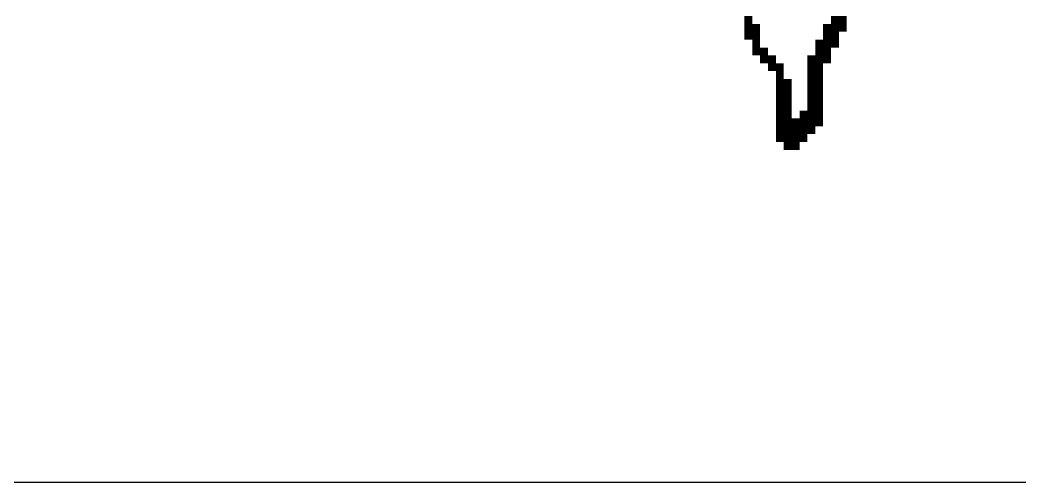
# Model space of a CAD drawing. Header units: millimetres. Extents: x 3247 to 3667, y 1230 to 1527.
# Drawn here: x 3608.59 to 3622.56, y 1253.42 to 1259.88 of the extents above; entities that cross this region are included whole.
import ezdxf

# ---------------------------------------------------------------- set-up
doc = ezdxf.new("R2010")
doc.units = ezdxf.units.MM
doc.layers.add('AM_BOR', color=7, linetype='Continuous', lineweight=50)
doc.layers.add('signature_layer', color=7, linetype='Continuous')
doc.styles.add('ACISOTS', font='isocp.shx', dxfattribs={"bigfont": 'gbcbig.shx'})

# ---------------------------------------------------------------- blocks, each defined once
blk = doc.blocks.new('ISO_TITLEA')
at = {"layer": 'AM_BOR', "color": 1, "lineweight": 25}
blk.add_line((-82.5, 13.293), (0, 13.293), dxfattribs=at)
at = {"layer": 'AM_BOR', "color": 2, "lineweight": 35, "style": 'ACISOTS'}
for tag, p, height in [('GEN-TITLE-SHEET{11.8}', (-79.666, 43.105), 3), ('GEN-TITLE-SCA{12.7}', (-38.055, 43.132), 3), ('GEN-TITLE-DWG{13.6}', (-161.687, 43.036), 3), ('GEN-TITLE-FSCM{8.6}', (-113.318, 43.036), 3), ('GEN-TITLE-SIZ{22.6}', (-152.297, 38.23), 3), ('GEN-TITLE-DACT{21}', (-78.215, 33.136), 3.5), ('GEN-TITLE-DAT{7.1}', (-152.297, 32.23), 3), ('GEN-TITLE-NAME{14.9}', (-129.044, 32.23), 3), ('GEN-TITLE-CHKD{7.1}', (-152.297, 26.143), 3), ('GEN-TITLE-CHKM{14.9}', (-129.044, 26.143), 3), ('GEN-TITLE-DES1{12.3}', (-78.24, 20.936), 6), ('GEN-TITLE-APPD{7.1}', (-152.297, 20.171), 3), ('GEN-TITLE-APPM{14.9}', (-129.044, 20.171), 3), ('GEN-TITLE-DES2{24.5}', (-78.215, 15.443), 3), ('GEN-TITLE-ISSD{7.1}', (-152.297, 14.084), 3), ('GEN-TITLE-ISSM{14.9}', (-129.044, 14.084), 3), ('GEN-TITLE-REV{22.6}', (-152.297, 8.084), 3), ('GEN-TITLE-CTRN{19.4}', (-152.297, 2.084), 3.5)]:
    blk.add_attdef(tag, p, '', height=height, dxfattribs=at)
at = {"layer": 'AM_BOR', "style": 'ACISOTS'}
blk.add_attdef('GEN-TITLE-NR{12.3}', (-78.077, 1.634), '', height=6, dxfattribs=at)
blk = doc.blocks.new('sigblkundefined_c4ab-b790-62d4-e6de-ff4b.png', base_point=(72.5, 92.5))
at = {"layer": 'signature_layer'}
for points in [[(102, 54), (103, 54), (102, 55), (103, 55)], [(113, 54), (114, 54), (113, 55), (114, 55)], [(114, 54), (115, 54), (114, 55), (115, 55)], [(102, 53), (103, 53), (102, 54), (103, 54)], [(103, 53), (104, 53), (103, 54), (104, 54)], [(112, 53), (113, 53), (112, 54), (113, 54)], [(113, 53), (114, 53), (113, 54), (114, 54)], [(114, 53), (115, 53), (114, 54), (115, 54)], [(102, 52), (103, 52), (102, 53), (103, 53)], [(103, 52), (104, 52), (103, 53), (104, 53)], [(112, 52), (113, 52), (112, 53), (113, 53)], [(113, 52), (114, 52), (113, 53), (114, 53)], [(103, 51), (104, 51), (103, 52), (104, 52)], [(103, 50), (104, 50), (103, 51), (104, 51)], [(104, 50), (105, 50), (104, 51), (105, 51)], [(111, 51), (112, 51), (111, 52), (112, 52)], [(111, 50), (112, 50), (111, 51), (112, 51)], [(112, 51), (113, 51), (112, 52), (113, 52)], [(112, 50), (113, 50), (112, 51), (113, 51)], [(113, 51), (114, 51), (113, 52), (114, 52)], [(104, 49), (105, 49), (104, 50), (105, 50)], [(105, 49), (106, 49), (105, 50), (106, 50)], [(110, 49), (111, 49), (110, 50), (111, 50)], [(111, 49), (112, 49), (111, 50), (112, 50)], [(112, 49), (113, 49), (112, 50), (113, 50)], [(105, 48), (106, 48), (105, 49), (106, 49)], [(106, 48), (107, 48), (106, 49), (107, 49)], [(110, 48), (111, 48), (110, 49), (111, 49)], [(111, 48), (112, 48), (111, 49), (112, 49)], [(106, 47), (107, 47), (106, 48), (107, 48)], [(106, 46), (107, 46), (106, 47), (107, 47)], [(107, 46), (108, 46), (107, 47), (108, 47)], [(110, 47), (111, 47), (110, 48), (111, 48)], [(110, 46), (111, 46), (110, 47), (111, 47)], [(111, 47), (112, 47), (111, 48), (112, 48)], [(111, 46), (112, 46), (111, 47), (112, 47)], [(106, 45), (107, 45), (106, 46), (107, 46)], [(107, 45), (108, 45), (107, 46), (108, 46)], [(110, 45), (111, 45), (110, 46), (111, 46)], [(111, 45), (112, 45), (111, 46), (112, 46)], [(106, 44), (107, 44), (106, 45), (107, 45)], [(107, 44), (108, 44), (107, 45), (108, 45)], [(110, 44), (111, 44), (110, 45), (111, 45)], [(111, 44), (112, 44), (111, 45), (112, 45)], [(106, 43), (107, 43), (106, 44), (107, 44)], [(107, 43), (108, 43), (107, 44), (108, 44)], [(110, 43), (111, 43), (110, 44), (111, 44)], [(111, 43), (112, 43), (111, 44), (112, 44)], [(106, 42), (107, 42), (106, 43), (107, 43)], [(106, 41), (107, 41), (106, 42), (107, 42)], [(107, 42), (108, 42), (107, 43), (108, 43)], [(107, 41), (108, 41), (107, 42), (108, 42)], [(108, 41), (109, 41), (108, 42), (109, 42)], [(109, 42), (110, 42), (109, 43), (110, 43)], [(109, 41), (110, 41), (109, 42), (110, 42)], [(110, 42), (111, 42), (110, 43), (111, 43)], [(110, 41), (111, 41), (110, 42), (111, 42)], [(111, 42), (112, 42), (111, 43), (112, 43)], [(111, 41), (112, 41), (111, 42), (112, 42)], [(106, 40), (107, 40), (106, 41), (107, 41)], [(107, 40), (108, 40), (107, 41), (108, 41)], [(108, 40), (109, 40), (108, 41), (109, 41)], [(109, 40), (110, 40), (109, 41), (110, 41)], [(110, 40), (111, 40), (110, 41), (111, 41)], [(106, 39), (107, 39), (106, 40), (107, 40)], [(107, 39), (108, 39), (107, 40), (108, 40)], [(108, 39), (109, 39), (108, 40), (109, 40)], [(109, 39), (110, 39), (109, 40), (110, 40)], [(107, 38), (108, 38), (107, 39), (108, 39)], [(108, 38), (109, 38), (108, 39), (109, 39)]]:
    blk.add_solid(points, dxfattribs=at)

msp = doc.modelspace()

# ---------------------------------------------------------------- block references
at = {"lineweight": 0}
msp.add_blockref('ISO_TITLEA', (3656.805, 1240.128), dxfattribs=at)
at = {"xscale": 0.1100917431192661, "yscale": 0.1100917431192661}
msp.add_blockref('sigblkundefined_c4ab-b790-62d4-e6de-ff4b.png', (3615.464, 1264.064), dxfattribs=at)

doc.saveas('drawing.dxf')
